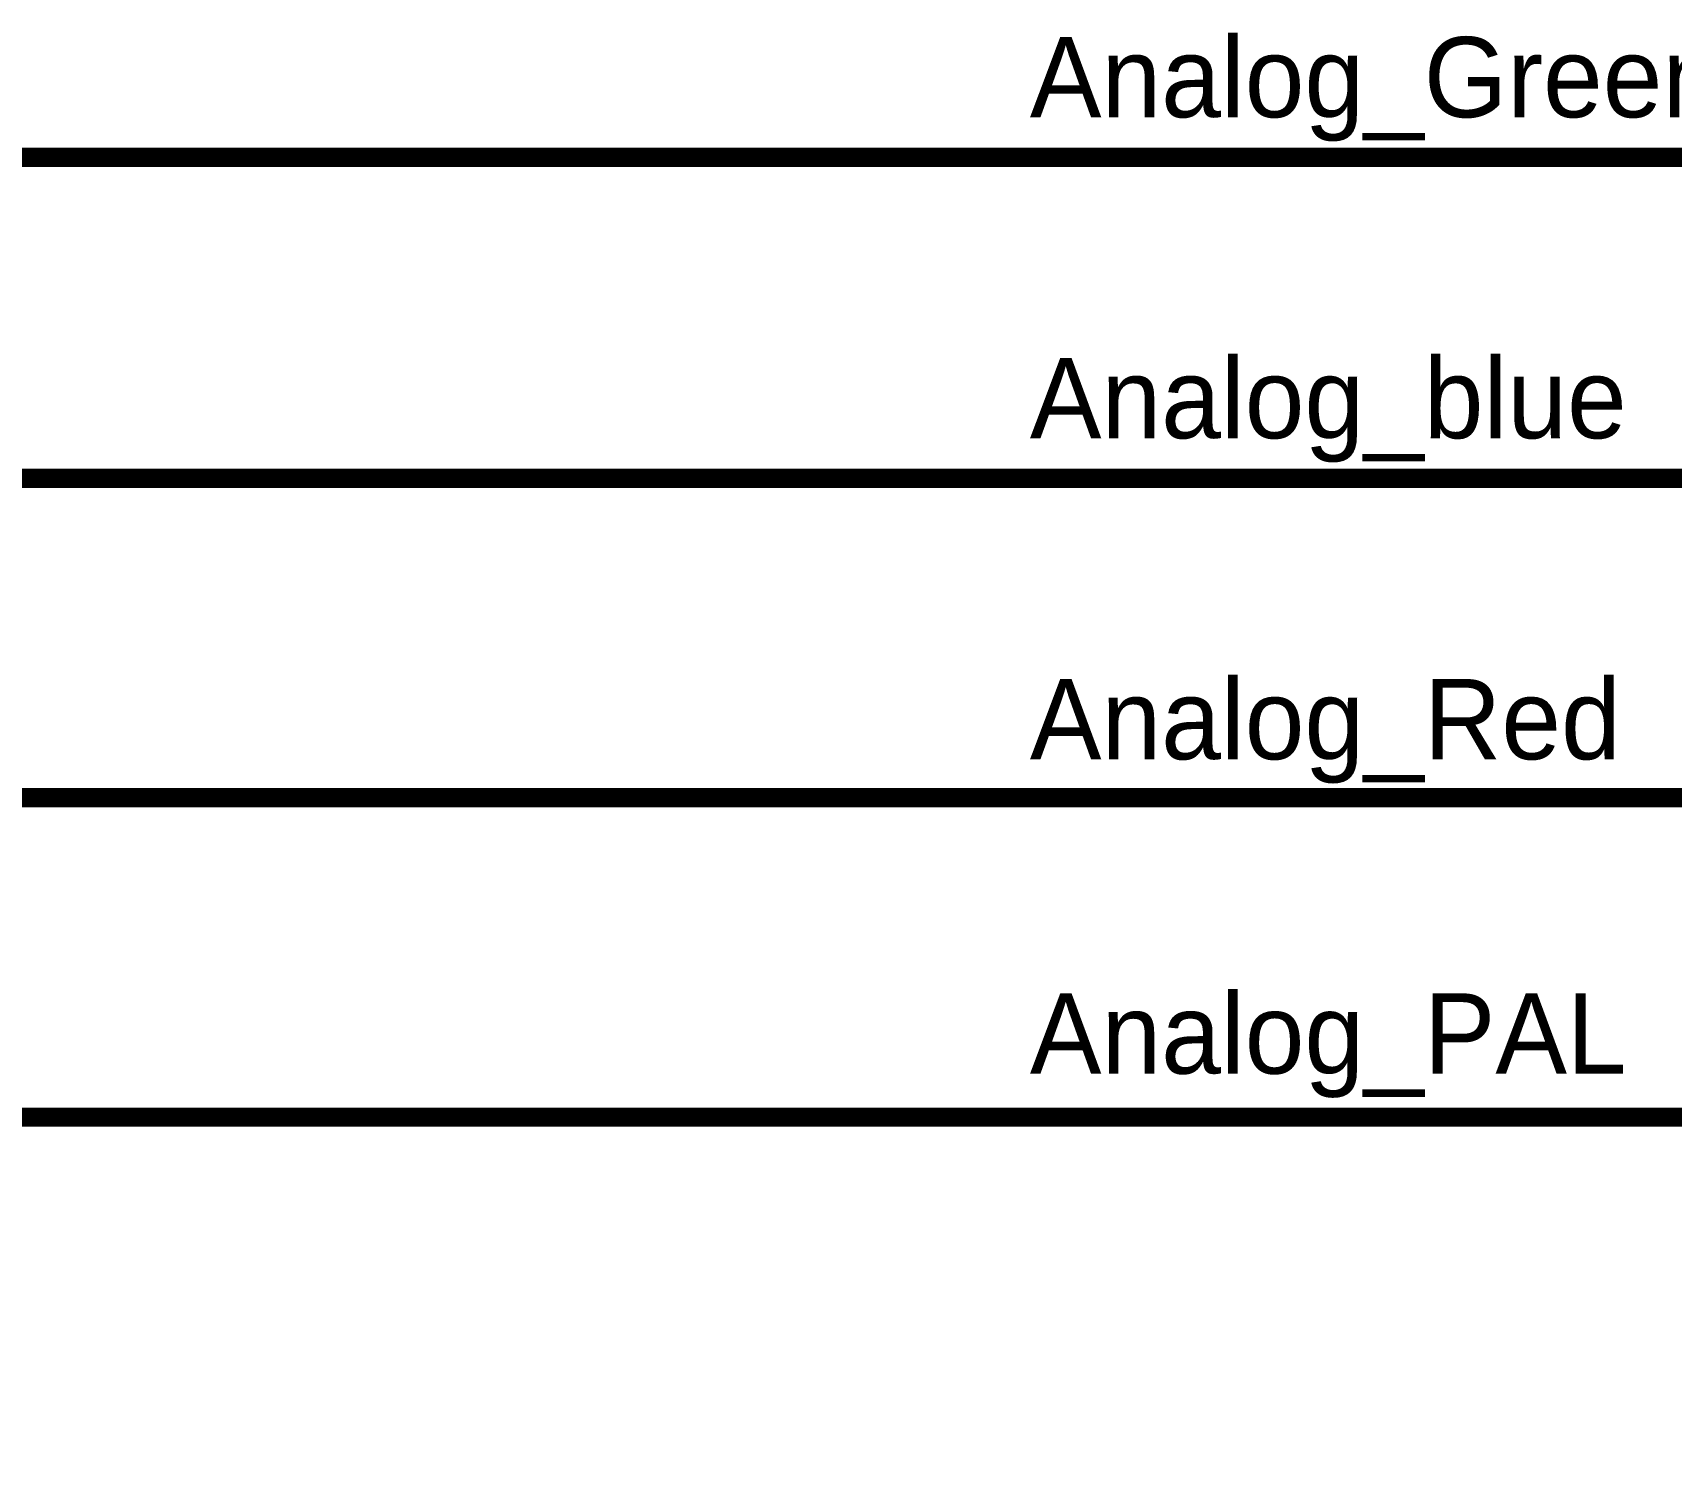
# Model space of a CAD drawing. Header units: inches. Extents: x 0 to 841, y 0 to 594.
# Drawn here: x 684.42 to 710.02, y 496.93 to 519.44 of the extents above; entities that cross this region are included whole.
import ezdxf

# ---------------------------------------------------------------- set-up
doc = ezdxf.new("R2010")
doc.units = ezdxf.units.IN
doc.layers.add('Sheet', color=255, linetype='Continuous')

msp = doc.modelspace()

# ---------------------------------------------------------------- linework, layer by layer
at = {"layer": 'Sheet'}
for points in [[(670.025, 517.49, 0.3, 0.3, 0), (772.511, 517.49, 0.3, 0.3, 0), (772.511, 492.483, 0.3, 0.3, 0), (790.018, 492.483, 0.3, 0.3, 0)], [(670.025, 512.473, 0.3, 0.3, 0), (777.502, 512.473, 0.3, 0.3, 0), (777.502, 487.492, 0.3, 0.3, 0), (790.018, 487.492, 0.3, 0.3, 0)], [(670.025, 507.482, 0.3, 0.3, 0), (782.519, 507.482, 0.3, 0.3, 0), (782.519, 497.474, 0.3, 0.3, 0), (790.018, 497.474, 0.3, 0.3, 0)], [(670.025, 502.491, 0.3, 0.3, 0), (787.51, 502.491, 0.3, 0.3, 0), (787.51, 402.489, 0.3, 0.3, 0), (792.501, 402.489, 0.3, 0.3, 0)]]:
    msp.add_lwpolyline(points, format="xyseb", dxfattribs=at)

# ---------------------------------------------------------------- texts
for s, height, p in [('Analog_Green', 1.25427, (699.997, 518.117)), ('Analog_blue', 1.25427, (699.997, 513.1)), ('Analog_Red', 1.2543, (699.997, 508.083)), ('Analog_PAL', 1.2543, (699.997, 503.17))]:
    msp.add_text(s, height=height, dxfattribs=at).set_placement(p)

doc.saveas('drawing.dxf')
